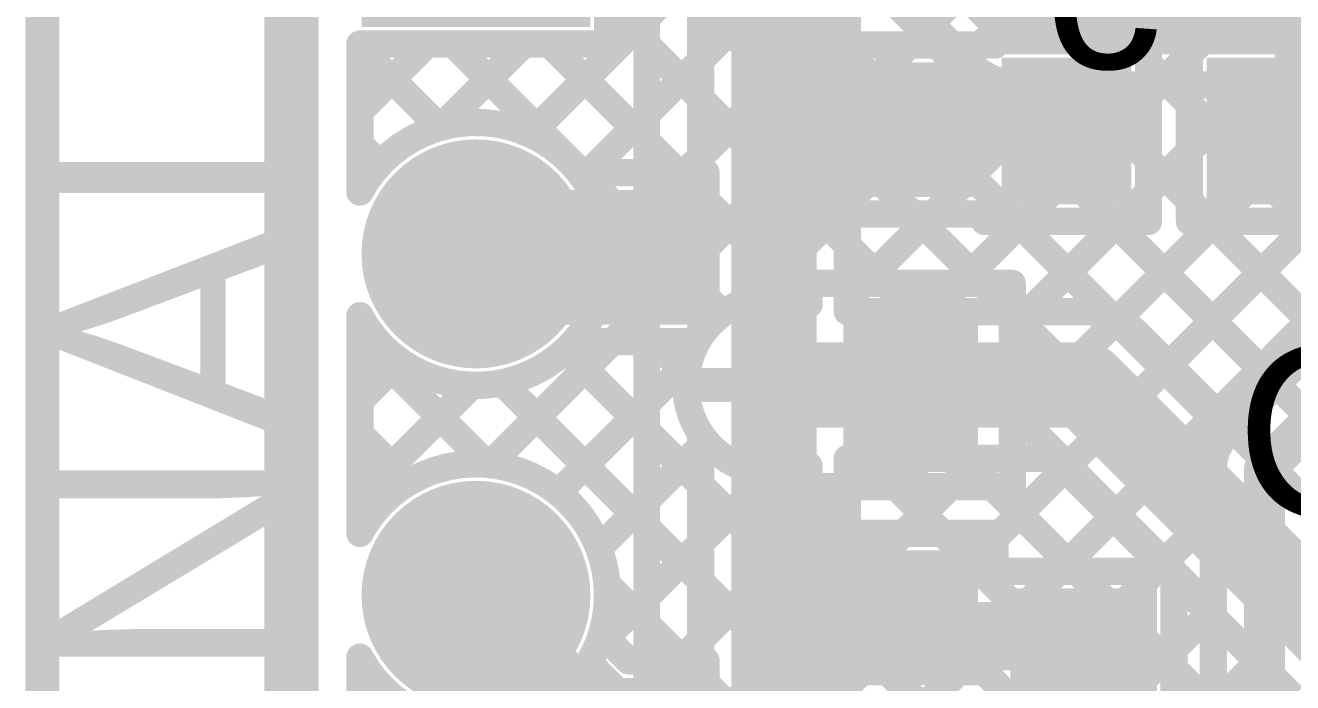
# Model space of a CAD drawing. Header units: millimetres. Extents: x -0.01 to 3.73, y -0.01 to 3.05.
# Drawn here: x -0.005 to 0.3662, y 2.3144 to 2.5069 of the extents above; entities that cross this region are included whole.
import ezdxf

# ---------------------------------------------------------------- set-up
doc = ezdxf.new("R2010")
doc.units = ezdxf.units.MM
doc.header["$MEASUREMENT"] = 0
for name, color, linetype in [('BottomLayer', 5, 'Continuous'), ('BottomPaste', 16, 'Continuous'), ('BottomSolder', 6, 'Continuous'), ('Mechanical2', 216, 'Continuous'), ('MultiLayer', 9, 'Continuous'), ('PadHoleLayer', 156, 'Continuous'), ('TopLayer', 1, 'Continuous'), ('TopOverlay', 2, 'Continuous'), ('TopPaste', 8, 'Continuous'), ('TopSolder', 216, 'Continuous'), ('ViaHoleLayer', 16, 'Continuous')]:
    doc.layers.add(name, color=color, linetype=linetype)
doc.styles.add('Arial', font='arial.ttf', dxfattribs={"height": 0.2})

# ---------------------------------------------------------------- blocks, each defined once
blk = doc.blocks.new('R__0603_B_67')
at = {"layer": 'BottomLayer'}
for points in [[(-0.045, -0.0175), (-0.045, 0.0175), (-0.015, 0.0175), (-0.015, -0.0175)], [(0.015, -0.0175), (0.015, 0.0175), (0.045, 0.0175), (0.045, -0.0175)]]:
    blk.add_hatch(color=5, dxfattribs=at).paths.add_polyline_path(points)
at = {"layer": 'BottomPaste'}
for points in [[(-0.045, -0.0175), (-0.045, 0.0175), (-0.015, 0.0175), (-0.015, -0.0175)], [(0.015, -0.0175), (0.015, 0.0175), (0.045, 0.0175), (0.045, -0.0175)]]:
    blk.add_hatch(color=16, dxfattribs=at).paths.add_polyline_path(points)
at = {"layer": 'BottomSolder'}
for points in [[(-0.049, -0.0215), (-0.049, 0.0215), (-0.011, 0.0215), (-0.011, -0.0215)], [(0.011, -0.0215), (0.011, 0.0215), (0.049, 0.0215), (0.049, -0.0215)]]:
    blk.add_hatch(color=6, dxfattribs=at).paths.add_polyline_path(points)
blk = doc.blocks.new('R__0603_B_68')
at = {"layer": 'BottomLayer'}
for points in [[(-0.045, -0.0175), (-0.045, 0.0175), (-0.015, 0.0175), (-0.015, -0.0175)], [(0.015, -0.0175), (0.015, 0.0175), (0.045, 0.0175), (0.045, -0.0175)]]:
    blk.add_hatch(color=5, dxfattribs=at).paths.add_polyline_path(points)
at = {"layer": 'BottomPaste'}
for points in [[(-0.045, -0.0175), (-0.045, 0.0175), (-0.015, 0.0175), (-0.015, -0.0175)], [(0.015, -0.0175), (0.015, 0.0175), (0.045, 0.0175), (0.045, -0.0175)]]:
    blk.add_hatch(color=16, dxfattribs=at).paths.add_polyline_path(points)
at = {"layer": 'BottomSolder'}
for points in [[(-0.049, -0.0215), (-0.049, 0.0215), (-0.011, 0.0215), (-0.011, -0.0215)], [(0.011, -0.0215), (0.011, 0.0215), (0.049, 0.0215), (0.049, -0.0215)]]:
    blk.add_hatch(color=6, dxfattribs=at).paths.add_polyline_path(points)
blk = doc.blocks.new('SOT23_3_B_111')
at = {"layer": 'BottomLayer'}
for points in [[(-0.02166, 0.02657), (-0.05316, 0.02657), (-0.05316, 0.05807), (-0.02166, 0.05807)], [(0.05314, 0.02657), (0.02165, 0.02657), (0.02165, 0.05807), (0.05314, 0.05807)], [(0.01574, -0.05807), (-0.01575, -0.05807), (-0.01575, -0.02657), (0.01574, -0.02657)]]:
    blk.add_hatch(color=5, dxfattribs=at).paths.add_polyline_path(points)
at = {"layer": 'BottomPaste'}
for points in [[(-0.02166, 0.02657), (-0.05316, 0.02657), (-0.05316, 0.05807), (-0.02166, 0.05807)], [(0.05314, 0.02657), (0.02165, 0.02657), (0.02165, 0.05807), (0.05314, 0.05807)], [(0.01574, -0.05807), (-0.01575, -0.05807), (-0.01575, -0.02657), (0.01574, -0.02657)]]:
    blk.add_hatch(color=16, dxfattribs=at).paths.add_polyline_path(points)
at = {"layer": 'BottomSolder'}
for points in [[(-0.01766, 0.02257), (-0.05716, 0.02257), (-0.05716, 0.06207), (-0.01766, 0.06207)], [(0.05714, 0.02257), (0.01765, 0.02257), (0.01765, 0.06207), (0.05714, 0.06207)], [(0.01974, -0.06207), (-0.01975, -0.06207), (-0.01975, -0.02257), (0.01974, -0.02257)]]:
    blk.add_hatch(color=6, dxfattribs=at).paths.add_polyline_path(points)
blk = doc.blocks.new('SOT23_3_B_112')
at = {"layer": 'BottomLayer'}
for points in [[(-0.02166, 0.02657), (-0.05316, 0.02657), (-0.05316, 0.05807), (-0.02166, 0.05807)], [(0.05314, 0.02657), (0.02165, 0.02657), (0.02165, 0.05807), (0.05314, 0.05807)], [(0.01574, -0.05807), (-0.01575, -0.05807), (-0.01575, -0.02657), (0.01574, -0.02657)]]:
    blk.add_hatch(color=5, dxfattribs=at).paths.add_polyline_path(points)
at = {"layer": 'BottomPaste'}
for points in [[(-0.02166, 0.02657), (-0.05316, 0.02657), (-0.05316, 0.05807), (-0.02166, 0.05807)], [(0.05314, 0.02657), (0.02165, 0.02657), (0.02165, 0.05807), (0.05314, 0.05807)], [(0.01574, -0.05807), (-0.01575, -0.05807), (-0.01575, -0.02657), (0.01574, -0.02657)]]:
    blk.add_hatch(color=16, dxfattribs=at).paths.add_polyline_path(points)
at = {"layer": 'BottomSolder'}
for points in [[(-0.01766, 0.02257), (-0.05716, 0.02257), (-0.05716, 0.06207), (-0.01766, 0.06207)], [(0.05714, 0.02257), (0.01765, 0.02257), (0.01765, 0.06207), (0.05714, 0.06207)], [(0.01974, -0.06207), (-0.01975, -0.06207), (-0.01975, -0.02257), (0.01974, -0.02257)]]:
    blk.add_hatch(color=6, dxfattribs=at).paths.add_polyline_path(points)
blk = doc.blocks.new('HDR1X6_120')
at = {"layer": 'BottomLayer'}
h = blk.add_hatch(color=5, dxfattribs=at)
edge = h.paths.add_edge_path()
edge.add_arc((0.1, 0), 0.02953, 0, 360)
h = blk.add_hatch(color=5, dxfattribs=at)
edge = h.paths.add_edge_path()
edge.add_arc((0.2, 0), 0.02953, 0, 360)
at = {"layer": 'BottomSolder'}
blk.add_hatch(color=6, dxfattribs=at).paths.add_polyline_path([(-0.03353, 0.03353), (0.03353, 0.03353), (0.03353, -0.03353), (-0.03353, -0.03353)])
h = blk.add_hatch(color=6, dxfattribs=at)
edge = h.paths.add_edge_path()
edge.add_arc((0.1, 0), 0.03353, 0, 360)
h = blk.add_hatch(color=6, dxfattribs=at)
edge = h.paths.add_edge_path()
edge.add_arc((0.2, 0), 0.03353, 0, 360)
at = {"layer": 'MultiLayer'}
h = blk.add_hatch(color=9, dxfattribs=at)
edge = h.paths.add_edge_path()
edge.add_arc((0.1, 0), 0.02953, 0, 360)
h = blk.add_hatch(color=9, dxfattribs=at)
edge = h.paths.add_edge_path()
edge.add_arc((0.2, 0), 0.02953, 0, 360)
at = {"layer": 'PadHoleLayer'}
h = blk.add_hatch(color=156, dxfattribs=at)
edge = h.paths.add_edge_path()
edge.add_arc((0.1, 0), 0.01772, 0, 360)
h = blk.add_hatch(color=156, dxfattribs=at)
edge = h.paths.add_edge_path()
edge.add_arc((0.2, 0), 0.01772, 0, 360)
at = {"layer": 'TopLayer'}
h = blk.add_hatch(color=1, dxfattribs=at)
edge = h.paths.add_edge_path()
edge.add_arc((0.1, 0), 0.02953, 0, 360)
h = blk.add_hatch(color=1, dxfattribs=at)
edge = h.paths.add_edge_path()
edge.add_arc((0.2, 0), 0.02953, 0, 360)
at = {"layer": 'TopSolder'}
blk.add_hatch(color=216, dxfattribs=at).paths.add_polyline_path([(-0.03353, 0.03353), (0.03353, 0.03353), (0.03353, -0.03353), (-0.03353, -0.03353)])
h = blk.add_hatch(color=216, dxfattribs=at)
edge = h.paths.add_edge_path()
edge.add_arc((0.1, 0), 0.03353, 0, 360)
h = blk.add_hatch(color=216, dxfattribs=at)
edge = h.paths.add_edge_path()
edge.add_arc((0.2, 0), 0.03353, 0, 360)
at = {"layer": 'TopOverlay', "const_width": 0.00787}
for points in [[(0.55, 0.05), (-0.05, 0.05)], [(0.55, -0.05), (-0.05, -0.05)]]:
    blk.add_lwpolyline(points, dxfattribs=at)
blk = doc.blocks.new('RVT1E100M0405__196')
at = {"layer": 'TopLayer'}
for points in [[(-0.12205, 0.0315), (-0.01969, 0.0315), (-0.01969, -0.0315), (-0.12205, -0.0315)], [(0.01969, 0.0315), (0.12205, 0.0315), (0.12205, -0.0315), (0.01969, -0.0315)]]:
    blk.add_hatch(color=1, dxfattribs=at).paths.add_polyline_path(points)
at = {"layer": 'TopPaste'}
for points in [[(-0.12205, 0.0315), (-0.01969, 0.0315), (-0.01969, -0.0315), (-0.12205, -0.0315)], [(0.01969, 0.0315), (0.12205, 0.0315), (0.12205, -0.0315), (0.01969, -0.0315)]]:
    blk.add_hatch(color=8, dxfattribs=at).paths.add_polyline_path(points)
at = {"layer": 'TopSolder'}
for points in [[(-0.12605, 0.0355), (-0.01569, 0.0355), (-0.01569, -0.0355), (-0.12605, -0.0355)], [(0.01569, 0.0355), (0.12605, 0.0355), (0.12605, -0.0355), (0.01569, -0.0355)]]:
    blk.add_hatch(color=216, dxfattribs=at).paths.add_polyline_path(points)
at = {"layer": 'TopOverlay', "const_width": 0.005}
for points in [[(-0.037, 0.087), (-0.08325, 0.04075)], [(0.085, 0.087), (-0.037, 0.087)], [(0.085, 0.087), (0.085, 0.039)], [(-0.108, 0.065), (-0.108, 0.037)], [(-0.094, 0.051), (-0.122, 0.051)], [(-0.08325, 0.04075), (-0.08325, 0.035)], [(-0.08325, -0.035), (-0.08325, -0.04075)], [(0.085, -0.039), (0.085, -0.087)], [(-0.037, -0.087), (-0.08325, -0.04075)], [(0.085, -0.087), (-0.037, -0.087)]]:
    blk.add_lwpolyline(points, dxfattribs=at)
at = {"layer": 'TopOverlay', "const_width": 0.0025}
for points in [[(-0.03825, 0.087, 1), (-0.03575, 0.087, 1)], [(-0.03825, 0.087, 1), (-0.03575, 0.087, 1)], [(0.08375, 0.087, 1), (0.08625, 0.087, 1)], [(0.08375, 0.087, 1), (0.08625, 0.087, 1)], [(-0.10925, 0.065, 1), (-0.10675, 0.065, 1)], [(-0.12325, 0.051, 1), (-0.12075, 0.051, 1)], [(-0.09525, 0.051, 1), (-0.09275, 0.051, 1)], [(-0.0845, 0.04075, 1), (-0.082, 0.04075, 1)], [(-0.0845, 0.04075, 1), (-0.082, 0.04075, 1)], [(0.08375, 0.039, 1), (0.08625, 0.039, 1)], [(-0.10925, 0.037, 1), (-0.10675, 0.037, 1)], [(-0.0845, 0.035, 1), (-0.082, 0.035, 1)], [(-0.0845, -0.035, 1), (-0.082, -0.035, 1)], [(0.08375, -0.039, 1), (0.08625, -0.039, 1)], [(-0.0845, -0.04075, 1), (-0.082, -0.04075, 1)], [(-0.0845, -0.04075, 1), (-0.082, -0.04075, 1)], [(-0.03825, -0.087, 1), (-0.03575, -0.087, 1)], [(-0.03825, -0.087, 1), (-0.03575, -0.087, 1)], [(0.08375, -0.087, 1), (0.08625, -0.087, 1)], [(0.08375, -0.087, 1), (0.08625, -0.087, 1)]]:
    blk.add_lwpolyline(points, format="xyb", close=True, dxfattribs=at)

msp = doc.modelspace()

# ---------------------------------------------------------------- hatches: boundary and pattern name
at = {"layer": 'BottomLayer'}
h = msp.add_hatch(color=5, dxfattribs=at)
edge = h.paths.add_edge_path()
edge.add_arc((0.2143, 2.4016), 0.01181, 0, 360)
at = {"layer": 'TopLayer'}
h = msp.add_hatch(color=1, dxfattribs=at)
edge = h.paths.add_edge_path()
edge.add_arc((0.2143, 2.4016), 0.01181, 0, 360)
at = {"layer": 'ViaHoleLayer'}
h = msp.add_hatch(color=16, dxfattribs=at)
edge = h.paths.add_edge_path()
edge.add_arc((0.2143, 2.4016), 0.00591, 0, 360)

# ---------------------------------------------------------------- linework, layer by layer
at = {"layer": 'BottomLayer'}
for points, const_width in [([(0.071, 2.224), (0.071, 2.743)], 0.012), ([(0.34004, 2.5025), (0.52567, 2.68813)], 0.008), ([(0.36832, 2.5025), (0.55395, 2.68813)], 0.008), ([(0.31176, 2.5025), (0.46448, 2.65522)], 0.008), ([(0.28283, 2.5935), (0.37383, 2.5025)], 0.008), ([(0.28347, 2.5025), (0.37447, 2.5935)], 0.008), ([(0.28407, 2.56397), (0.34554, 2.5025)], 0.008), ([(0.16553, 2.50147), (0.16553, 2.55166)], 0.008), ([(0.16553, 2.5411), (0.22957, 2.47705)], 0.008), ([(0.28407, 2.53569), (0.31726, 2.5025)], 0.008), ([(0.14292, 2.47508), (0.19514, 2.52731)], 0.008), ([(0.358, 2.377), (0.506, 2.525)], 0.012), ([(0.15987, 2.46375), (0.21492, 2.5188)], 0.008), ([(0.21605, 2.51885), (0.23375, 2.50116)], 0.008), ([(0.18816, 2.46375), (0.23926, 2.51486)], 0.008), ([(0.24833, 2.51486), (0.26204, 2.50116)], 0.008), ([(0.25384, 2.50116), (0.26754, 2.51486)], 0.008), ([(0.27662, 2.51486), (0.28898, 2.5025)], 0.008), ([(0.16553, 2.51281), (0.24699, 2.43135)], 0.008), ([(0.276, 2.5025), (0.324, 2.5025)], 0.008), ([(0.324, 2.4495), (0.324, 2.5025)], 0.008), ([(0.336, 2.5025), (0.384, 2.5025)], 0.008), ([(0.336, 2.49846), (0.34004, 2.5025)], 0.008), ([(0.336, 2.4495), (0.336, 2.5025)], 0.008), ([(0.093, 2.50147), (0.16553, 2.50147)], 0.008), ([(0.093, 2.48173), (0.11274, 2.50147)], 0.008), ([(0.093, 2.45812), (0.093, 2.50147)], 0.008), ([(0.093, 2.50049), (0.11644, 2.47705)], 0.008), ([(0.11667, 2.47712), (0.14102, 2.50147)], 0.008), ([(0.1203, 2.50147), (0.15802, 2.46375)], 0.008), ([(0.14858, 2.50147), (0.1863, 2.46375)], 0.008), ([(0.22957, 2.50116), (0.276, 2.50116)], 0.008), ([(0.22957, 2.45166), (0.22957, 2.50116)], 0.008), ([(0.276, 2.50116), (0.27907, 2.50116)], 0.008), ([(0.324, 2.48646), (0.336, 2.49846)], 0.008), ([(0.324, 2.49576), (0.336, 2.48376)], 0.008), ([(0.25432, 2.47641), (0.25453, 2.4762)], 0.02), ([(0.25453, 2.4762), (0.2998, 2.4762)], 0.02), ([(0.2998, 2.4762), (0.3, 2.476)], 0.02), ([(0.19443, 2.44174), (0.22957, 2.47689)], 0.008), ([(0.36, 2.476), (0.426, 2.476)], 0.012), ([(0.093, 2.4722), (0.09887, 2.46633)], 0.008), ([(0.324, 2.45818), (0.336, 2.47018)], 0.008), ([(0.324, 2.46748), (0.336, 2.45548)], 0.008), ([(0.15733, 2.46375), (0.19443, 2.46375)], 0.008), ([(0.19443, 2.41807), (0.19443, 2.46375)], 0.008), ([(0.29768, 2.347), (0.41168, 2.461)], 0.008), ([(0.3474, 2.38761), (0.42079, 2.461)], 0.008), ([(0.19443, 2.45563), (0.22457, 2.42548)], 0.008), ([(0.20747, 2.4265), (0.23263, 2.45166)], 0.008), ([(0.22957, 2.45166), (0.276, 2.45166)], 0.008), ([(0.24061, 2.43135), (0.26092, 2.45166)], 0.008), ([(0.25496, 2.45166), (0.27527, 2.43135)], 0.008), ([(0.276, 2.45166), (0.27907, 2.45166)], 0.008), ([(0.26889, 2.43135), (0.28704, 2.4495)], 0.008), ([(0.276, 2.4495), (0.324, 2.4495)], 0.008), ([(0.27907, 2.35668), (0.37189, 2.4495)], 0.008), ([(0.28407, 2.41825), (0.31532, 2.4495)], 0.008), ([(0.28407, 2.38996), (0.34361, 2.4495)], 0.008), ([(0.28541, 2.4495), (0.34735, 2.38756)], 0.008), ([(0.31369, 2.4495), (0.36149, 2.4017)], 0.008), ([(0.336, 2.4495), (0.384, 2.4495)], 0.008), ([(0.34198, 2.4495), (0.37563, 2.41584)], 0.008), ([(0.127, 2.44), (0.1275, 2.4395)], 0.02), ([(0.1275, 2.4395), (0.16918, 2.4395)], 0.02), ([(0.16918, 2.4395), (0.16968, 2.43901)], 0.02), ([(0.22457, 2.43135), (0.28407, 2.43135)], 0.008), ([(0.22457, 2.42528), (0.22457, 2.43135)], 0.008), ([(0.28407, 2.37186), (0.28407, 2.43135)], 0.008), ([(0.25432, 2.4016), (0.25432, 2.42735)], 0.01), ([(0.19443, 2.42734), (0.19922, 2.42255)], 0.008), ([(0.2143, 2.4016), (0.2143, 2.42342)], 0.01), ([(0.093, 2.35812), (0.093, 2.42188)], 0.008), ([(0.28407, 2.42255), (0.343, 2.36362)], 0.008), ([(0.093, 2.41563), (0.13024, 2.37839)], 0.008), ([(0.13101, 2.37832), (0.16695, 2.41426)], 0.008), ([(0.15567, 2.41426), (0.1918, 2.41426)], 0.008), ([(0.17923, 2.41426), (0.18869, 2.4048)], 0.008), ([(0.15333, 2.41187), (0.22957, 2.33563)], 0.008), ([(0.2143, 2.4016), (0.25432, 2.4016)], 0.025), ([(0.093, 2.39688), (0.1047, 2.40858)], 0.008), ([(0.15106, 2.37009), (0.18941, 2.40844)], 0.008), ([(0.13467, 2.40224), (0.24856, 2.28835)], 0.008), ([(0.19249, 2.4016), (0.2143, 2.4016)], 0.01), ([(0.2143, 2.37979), (0.2143, 2.4016)], 0.01), ([(0.25432, 2.4016), (0.28007, 2.4016)], 0.01), ([(0.25432, 2.37586), (0.25432, 2.4016)], 0.01), ([(0.093, 2.3686), (0.12589, 2.40149)], 0.008), ([(0.28407, 2.39427), (0.33134, 2.347)], 0.008), ([(0.093, 2.38735), (0.10726, 2.37309)], 0.008), ([(0.16299, 2.35374), (0.19441, 2.38515)], 0.008), ([(0.16505, 2.32751), (0.21335, 2.37581)], 0.008), ([(0.21749, 2.37599), (0.23533, 2.35816)], 0.008), ([(0.22457, 2.37186), (0.22457, 2.37793)], 0.008), ([(0.343, 2.28821), (0.343, 2.377)], 0.008), ([(0.358, 2.282), (0.358, 2.377)], 0.012), ([(0.18658, 2.32075), (0.23768, 2.37186)], 0.008), ([(0.22457, 2.37186), (0.28407, 2.37186)], 0.008), ([(0.24991, 2.37186), (0.26361, 2.35816)], 0.008), ([(0.25227, 2.35816), (0.26597, 2.37186)], 0.008), ([(0.2782, 2.37186), (0.30305, 2.347)], 0.008), ([(0.32596, 2.347), (0.343, 2.36404)], 0.008), ([(0.22957, 2.35816), (0.27907, 2.35816)], 0.008), ([(0.22957, 2.30866), (0.22957, 2.35816)], 0.008), ([(0.27907, 2.347), (0.27907, 2.35816)], 0.008), ([(0.127, 2.33868), (0.127, 2.34)], 0.02), ([(0.27907, 2.347), (0.3, 2.347)], 0.008), ([(0.27907, 2.347), (0.3, 2.347)], 0.008), ([(0.3, 2.347), (0.3315, 2.347)], 0.008), ([(0.3315, 2.299), (0.3315, 2.347)], 0.008), ([(0.3315, 2.34684), (0.343, 2.33534)], 0.008), ([(0.127, 2.33868), (0.16968, 2.29601)], 0.02), ([(0.16539, 2.34324), (0.18788, 2.32075)], 0.008), ([(0.25432, 2.33341), (0.25973, 2.328)], 0.02), ([(0.19443, 2.30032), (0.22957, 2.33547)], 0.008), ([(0.3315, 2.32425), (0.343, 2.33575)], 0.008), ([(0.25973, 2.328), (0.3, 2.328)], 0.02), ([(0.3, 2.328), (0.305, 2.323)], 0.02), ([(0.16384, 2.32872), (0.1718, 2.32075)], 0.008), ([(0.093, 2.25812), (0.093, 2.32188)], 0.008), ([(0.1718, 2.32075), (0.19443, 2.32075)], 0.008), ([(0.19443, 2.27507), (0.19443, 2.32075)], 0.008), ([(0.3315, 2.31855), (0.343, 2.30705)], 0.008), ([(0.093, 2.31203), (0.09691, 2.31594)], 0.008), ([(0.19443, 2.31421), (0.22457, 2.28406)], 0.008)]:
    msp.add_lwpolyline(points, dxfattribs=dict(at, const_width=const_width))
for points, const_width in [([(0.274, 2.5025, 1), (0.278, 2.5025, 1)], 0.004), ([(0.28147, 2.5025, 1), (0.28547, 2.5025, 1)], 0.004), ([(0.28698, 2.5025, 1), (0.29098, 2.5025, 1)], 0.004), ([(0.30976, 2.5025, 1), (0.31376, 2.5025, 1)], 0.004), ([(0.31526, 2.5025, 1), (0.31926, 2.5025, 1)], 0.004), ([(0.322, 2.5025, 1), (0.326, 2.5025, 1)], 0.004), ([(0.322, 2.5025, 1), (0.326, 2.5025, 1)], 0.004), ([(0.334, 2.5025, 1), (0.338, 2.5025, 1)], 0.004), ([(0.334, 2.5025, 1), (0.338, 2.5025, 1)], 0.004), ([(0.33804, 2.5025, 1), (0.34204, 2.5025, 1)], 0.004), ([(0.33804, 2.5025, 1), (0.34204, 2.5025, 1)], 0.004), ([(0.34354, 2.5025, 1), (0.34754, 2.5025, 1)], 0.004), ([(0.36632, 2.5025, 1), (0.37032, 2.5025, 1)], 0.004), ([(0.091, 2.50147, 1), (0.095, 2.50147, 1)], 0.004), ([(0.091, 2.50147, 1), (0.095, 2.50147, 1)], 0.004), ([(0.091, 2.50049, 1), (0.095, 2.50049, 1)], 0.004), ([(0.11074, 2.50147, 1), (0.11474, 2.50147, 1)], 0.004), ([(0.1183, 2.50147, 1), (0.1223, 2.50147, 1)], 0.004), ([(0.13902, 2.50147, 1), (0.14302, 2.50147, 1)], 0.004), ([(0.14658, 2.50147, 1), (0.15058, 2.50147, 1)], 0.004), ([(0.16353, 2.50147, 1), (0.16753, 2.50147, 1)], 0.004), ([(0.16353, 2.50147, 1), (0.16753, 2.50147, 1)], 0.004), ([(0.22757, 2.50116, 1), (0.23157, 2.50116, 1)], 0.004), ([(0.22757, 2.50116, 1), (0.23157, 2.50116, 1)], 0.004), ([(0.23175, 2.50116, 1), (0.23575, 2.50116, 1)], 0.004), ([(0.25184, 2.50116, 1), (0.25584, 2.50116, 1)], 0.004), ([(0.26004, 2.50116, 1), (0.26404, 2.50116, 1)], 0.004), ([(0.274, 2.50116, 1), (0.278, 2.50116, 1)], 0.004), ([(0.274, 2.50116, 1), (0.278, 2.50116, 1)], 0.004), ([(0.27707, 2.50116, 1), (0.28107, 2.50116, 1)], 0.004), ([(0.334, 2.49846, 1), (0.338, 2.49846, 1)], 0.004), ([(0.334, 2.49846, 1), (0.338, 2.49846, 1)], 0.004), ([(0.322, 2.49576, 1), (0.326, 2.49576, 1)], 0.004), ([(0.322, 2.48646, 1), (0.326, 2.48646, 1)], 0.004), ([(0.334, 2.48376, 1), (0.338, 2.48376, 1)], 0.004), ([(0.091, 2.48173, 1), (0.095, 2.48173, 1)], 0.004), ([(0.24932, 2.47641, 1), (0.25932, 2.47641, 1)], 0.01), ([(0.24953, 2.4762, 1), (0.25953, 2.4762, 1)], 0.01), ([(0.24953, 2.4762, 1), (0.25953, 2.4762, 1)], 0.01), ([(0.2948, 2.4762, 1), (0.3048, 2.4762, 1)], 0.01), ([(0.2948, 2.4762, 1), (0.3048, 2.4762, 1)], 0.01), ([(0.295, 2.476, 1), (0.305, 2.476, 1)], 0.01), ([(0.11444, 2.47705, 1), (0.11844, 2.47705, 1)], 0.004), ([(0.11467, 2.47712, 1), (0.11867, 2.47712, 1)], 0.004), ([(0.22757, 2.47705, 1), (0.23157, 2.47705, 1)], 0.004), ([(0.22757, 2.47689, 1), (0.23157, 2.47689, 1)], 0.004), ([(0.357, 2.476, 1), (0.363, 2.476, 1)], 0.006), ([(0.091, 2.4722, 1), (0.095, 2.4722, 1)], 0.004), ([(0.14092, 2.47508, 1), (0.14492, 2.47508, 1)], 0.004), ([(0.334, 2.47018, 1), (0.338, 2.47018, 1)], 0.004), ([(0.09687, 2.46633, 1), (0.10087, 2.46633, 1)], 0.004), ([(0.322, 2.46748, 1), (0.326, 2.46748, 1)], 0.004), ([(0.15533, 2.46375, 1), (0.15933, 2.46375, 1)], 0.004), ([(0.15533, 2.46375, 1), (0.15933, 2.46375, 1)], 0.004), ([(0.15602, 2.46375, 1), (0.16002, 2.46375, 1)], 0.004), ([(0.15787, 2.46375, 1), (0.16187, 2.46375, 1)], 0.004), ([(0.1843, 2.46375, 1), (0.1883, 2.46375, 1)], 0.004), ([(0.18616, 2.46375, 1), (0.19016, 2.46375, 1)], 0.004), ([(0.19243, 2.46375, 1), (0.19643, 2.46375, 1)], 0.004), ([(0.19243, 2.46375, 1), (0.19643, 2.46375, 1)], 0.004), ([(0.091, 2.45812, 1), (0.095, 2.45812, 1)], 0.004), ([(0.091, 2.45812, 1), (0.095, 2.45812, 1)], 0.004), ([(0.322, 2.45818, 1), (0.326, 2.45818, 1)], 0.004), ([(0.19243, 2.45563, 1), (0.19643, 2.45563, 1)], 0.004), ([(0.334, 2.45548, 1), (0.338, 2.45548, 1)], 0.004), ([(0.22757, 2.45166, 1), (0.23157, 2.45166, 1)], 0.004), ([(0.22757, 2.45166, 1), (0.23157, 2.45166, 1)], 0.004), ([(0.23063, 2.45166, 1), (0.23463, 2.45166, 1)], 0.004), ([(0.25296, 2.45166, 1), (0.25696, 2.45166, 1)], 0.004), ([(0.25892, 2.45166, 1), (0.26292, 2.45166, 1)], 0.004), ([(0.274, 2.45166, 1), (0.278, 2.45166, 1)], 0.004), ([(0.274, 2.45166, 1), (0.278, 2.45166, 1)], 0.004), ([(0.27707, 2.45166, 1), (0.28107, 2.45166, 1)], 0.004), ([(0.274, 2.4495, 1), (0.278, 2.4495, 1)], 0.004), ([(0.28341, 2.4495, 1), (0.28741, 2.4495, 1)], 0.004), ([(0.28504, 2.4495, 1), (0.28904, 2.4495, 1)], 0.004), ([(0.31169, 2.4495, 1), (0.31569, 2.4495, 1)], 0.004), ([(0.31332, 2.4495, 1), (0.31732, 2.4495, 1)], 0.004), ([(0.322, 2.4495, 1), (0.326, 2.4495, 1)], 0.004), ([(0.322, 2.4495, 1), (0.326, 2.4495, 1)], 0.004), ([(0.334, 2.4495, 1), (0.338, 2.4495, 1)], 0.004), ([(0.334, 2.4495, 1), (0.338, 2.4495, 1)], 0.004), ([(0.33998, 2.4495, 1), (0.34398, 2.4495, 1)], 0.004), ([(0.34161, 2.4495, 1), (0.34561, 2.4495, 1)], 0.004), ([(0.122, 2.44, 1), (0.132, 2.44, 1)], 0.01), ([(0.1225, 2.4395, 1), (0.1325, 2.4395, 1)], 0.01), ([(0.1225, 2.4395, 1), (0.1325, 2.4395, 1)], 0.01), ([(0.16418, 2.4395, 1), (0.17418, 2.4395, 1)], 0.01), ([(0.16418, 2.4395, 1), (0.17418, 2.4395, 1)], 0.01), ([(0.16468, 2.43901, 1), (0.17468, 2.43901, 1)], 0.01), ([(0.19243, 2.44174, 1), (0.19643, 2.44174, 1)], 0.004), ([(0.22257, 2.43135, 1), (0.22657, 2.43135, 1)], 0.004), ([(0.22257, 2.43135, 1), (0.22657, 2.43135, 1)], 0.004), ([(0.23861, 2.43135, 1), (0.24261, 2.43135, 1)], 0.004), ([(0.24499, 2.43135, 1), (0.24899, 2.43135, 1)], 0.004), ([(0.26689, 2.43135, 1), (0.27089, 2.43135, 1)], 0.004), ([(0.27327, 2.43135, 1), (0.27727, 2.43135, 1)], 0.004), ([(0.28207, 2.43135, 1), (0.28607, 2.43135, 1)], 0.004), ([(0.28207, 2.43135, 1), (0.28607, 2.43135, 1)], 0.004), ([(0.25182, 2.42735, 1), (0.25682, 2.42735, 1)], 0.005), ([(0.19243, 2.42734, 1), (0.19643, 2.42734, 1)], 0.004), ([(0.20547, 2.4265, 1), (0.20947, 2.4265, 1)], 0.004), ([(0.2118, 2.42342, 1), (0.2168, 2.42342, 1)], 0.005), ([(0.22257, 2.42548, 1), (0.22657, 2.42548, 1)], 0.004), ([(0.22257, 2.42528, 1), (0.22657, 2.42528, 1)], 0.004), ([(0.22257, 2.42528, 1), (0.22657, 2.42528, 1)], 0.004), ([(0.091, 2.42188, 1), (0.095, 2.42188, 1)], 0.004), ([(0.091, 2.42188, 1), (0.095, 2.42188, 1)], 0.004), ([(0.19722, 2.42255, 1), (0.20122, 2.42255, 1)], 0.004), ([(0.28207, 2.42255, 1), (0.28607, 2.42255, 1)], 0.004), ([(0.19243, 2.41807, 1), (0.19643, 2.41807, 1)], 0.004), ([(0.19243, 2.41807, 1), (0.19643, 2.41807, 1)], 0.004), ([(0.19243, 2.41807, 1), (0.19643, 2.41807, 1)], 0.004), ([(0.28207, 2.41825, 1), (0.28607, 2.41825, 1)], 0.004), ([(0.091, 2.41563, 1), (0.095, 2.41563, 1)], 0.004), ([(0.15367, 2.41426, 1), (0.15767, 2.41426, 1)], 0.004), ([(0.15367, 2.41426, 1), (0.15767, 2.41426, 1)], 0.004), ([(0.16495, 2.41426, 1), (0.16895, 2.41426, 1)], 0.004), ([(0.17723, 2.41426, 1), (0.18123, 2.41426, 1)], 0.004), ([(0.1898, 2.41426, 1), (0.1938, 2.41426, 1)], 0.004), ([(0.1898, 2.41426, 1), (0.1938, 2.41426, 1)], 0.004), ([(0.1898, 2.41426, 1), (0.1938, 2.41426, 1)], 0.004), ([(0.15133, 2.41187, 1), (0.15533, 2.41187, 1)], 0.004), ([(0.20805, 2.4016, 1), (0.22055, 2.4016, 1)], 0.0125), ([(0.24807, 2.4016, 1), (0.26057, 2.4016, 1)], 0.0125), ([(0.1027, 2.40858, 1), (0.1067, 2.40858, 1)], 0.004), ([(0.18741, 2.40844, 1), (0.19141, 2.40844, 1)], 0.004), ([(0.13267, 2.40224, 1), (0.13667, 2.40224, 1)], 0.004), ([(0.18669, 2.4048, 1), (0.19069, 2.4048, 1)], 0.004), ([(0.18999, 2.4016, 1), (0.19499, 2.4016, 1)], 0.005), ([(0.2118, 2.4016, 1), (0.2168, 2.4016, 1)], 0.005), ([(0.2118, 2.4016, 1), (0.2168, 2.4016, 1)], 0.005), ([(0.2118, 2.4016, 1), (0.2168, 2.4016, 1)], 0.005), ([(0.25182, 2.4016, 1), (0.25682, 2.4016, 1)], 0.005), ([(0.25182, 2.4016, 1), (0.25682, 2.4016, 1)], 0.005), ([(0.25182, 2.4016, 1), (0.25682, 2.4016, 1)], 0.005), ([(0.27757, 2.4016, 1), (0.28257, 2.4016, 1)], 0.005), ([(0.35949, 2.4017, 1), (0.36349, 2.4017, 1)], 0.004), ([(0.12389, 2.40149, 1), (0.12789, 2.40149, 1)], 0.004), ([(0.091, 2.39688, 1), (0.095, 2.39688, 1)], 0.004), ([(0.28207, 2.39427, 1), (0.28607, 2.39427, 1)], 0.004), ([(0.091, 2.38735, 1), (0.095, 2.38735, 1)], 0.004), ([(0.28207, 2.38996, 1), (0.28607, 2.38996, 1)], 0.004), ([(0.34535, 2.38756, 1), (0.34935, 2.38756, 1)], 0.004), ([(0.34539, 2.38761, 1), (0.34939, 2.38761, 1)], 0.004), ([(0.34539, 2.3876, 1), (0.34939, 2.3876, 1)], 0.004), ([(0.3454, 2.38761, 1), (0.3494, 2.38761, 1)], 0.004), ([(0.19241, 2.38515, 1), (0.19641, 2.38515, 1)], 0.004), ([(0.2118, 2.37979, 1), (0.2168, 2.37979, 1)], 0.005), ([(0.12824, 2.37839, 1), (0.13224, 2.37839, 1)], 0.004), ([(0.12901, 2.37832, 1), (0.13301, 2.37832, 1)], 0.004), ([(0.21135, 2.37581, 1), (0.21535, 2.37581, 1)], 0.004), ([(0.21549, 2.37599, 1), (0.21949, 2.37599, 1)], 0.004), ([(0.22257, 2.37793, 1), (0.22657, 2.37793, 1)], 0.004), ([(0.22257, 2.37793, 1), (0.22657, 2.37793, 1)], 0.004), ([(0.25182, 2.37586, 1), (0.25682, 2.37586, 1)], 0.005), ([(0.341, 2.377, 1), (0.345, 2.377, 1)], 0.004), ([(0.341, 2.377, 1), (0.345, 2.377, 1)], 0.004), ([(0.341, 2.377, 1), (0.345, 2.377, 1)], 0.004), ([(0.355, 2.377, 1), (0.361, 2.377, 1)], 0.006), ([(0.355, 2.377, 1), (0.361, 2.377, 1)], 0.006), ([(0.10526, 2.37309, 1), (0.10926, 2.37309, 1)], 0.004), ([(0.22257, 2.37186, 1), (0.22657, 2.37186, 1)], 0.004), ([(0.22257, 2.37186, 1), (0.22657, 2.37186, 1)], 0.004), ([(0.23568, 2.37186, 1), (0.23968, 2.37186, 1)], 0.004), ([(0.24791, 2.37186, 1), (0.25191, 2.37186, 1)], 0.004), ([(0.26397, 2.37186, 1), (0.26797, 2.37186, 1)], 0.004), ([(0.2762, 2.37186, 1), (0.2802, 2.37186, 1)], 0.004), ([(0.28207, 2.37186, 1), (0.28607, 2.37186, 1)], 0.004), ([(0.28207, 2.37186, 1), (0.28607, 2.37186, 1)], 0.004), ([(0.091, 2.3686, 1), (0.095, 2.3686, 1)], 0.004), ([(0.14906, 2.37009, 1), (0.15306, 2.37009, 1)], 0.004), ([(0.341, 2.36404, 1), (0.345, 2.36404, 1)], 0.004), ([(0.341, 2.36362, 1), (0.345, 2.36362, 1)], 0.004), ([(0.091, 2.35812, 1), (0.095, 2.35812, 1)], 0.004), ([(0.091, 2.35812, 1), (0.095, 2.35812, 1)], 0.004), ([(0.22757, 2.35816, 1), (0.23157, 2.35816, 1)], 0.004), ([(0.22757, 2.35816, 1), (0.23157, 2.35816, 1)], 0.004), ([(0.23333, 2.35816, 1), (0.23733, 2.35816, 1)], 0.004), ([(0.25027, 2.35816, 1), (0.25427, 2.35816, 1)], 0.004), ([(0.26161, 2.35816, 1), (0.26561, 2.35816, 1)], 0.004), ([(0.27707, 2.35816, 1), (0.28107, 2.35816, 1)], 0.004), ([(0.27707, 2.35816, 1), (0.28107, 2.35816, 1)], 0.004), ([(0.16099, 2.35374, 1), (0.16499, 2.35374, 1)], 0.004), ([(0.27707, 2.35668, 1), (0.28107, 2.35668, 1)], 0.004), ([(0.122, 2.34, 1), (0.132, 2.34, 1)], 0.01), ([(0.27707, 2.347, 1), (0.28107, 2.347, 1)], 0.004), ([(0.27707, 2.347, 1), (0.28107, 2.347, 1)], 0.004), ([(0.27707, 2.347, 1), (0.28107, 2.347, 1)], 0.004), ([(0.29568, 2.347, 1), (0.29968, 2.347, 1)], 0.004), ([(0.298, 2.347, 1), (0.302, 2.347, 1)], 0.004), ([(0.298, 2.347, 1), (0.302, 2.347, 1)], 0.004), ([(0.298, 2.347, 1), (0.302, 2.347, 1)], 0.004), ([(0.30105, 2.347, 1), (0.30505, 2.347, 1)], 0.004), ([(0.32396, 2.347, 1), (0.32796, 2.347, 1)], 0.004), ([(0.32934, 2.347, 1), (0.33334, 2.347, 1)], 0.004), ([(0.3295, 2.347, 1), (0.3335, 2.347, 1)], 0.004), ([(0.3295, 2.347, 1), (0.3335, 2.347, 1)], 0.004), ([(0.3295, 2.34684, 1), (0.3335, 2.34684, 1)], 0.004), ([(0.122, 2.33868, 1), (0.132, 2.33868, 1)], 0.01), ([(0.122, 2.33868, 1), (0.132, 2.33868, 1)], 0.01), ([(0.16339, 2.34324, 1), (0.16739, 2.34324, 1)], 0.004), ([(0.16353, 2.34, 1), (0.16753, 2.34, 1)], 0.004), ([(0.16353, 2.34, 1), (0.16753, 2.34, 1)], 0.004), ([(0.24932, 2.33341, 1), (0.25932, 2.33341, 1)], 0.01), ([(0.22757, 2.33563, 1), (0.23157, 2.33563, 1)], 0.004), ([(0.22757, 2.33547, 1), (0.23157, 2.33547, 1)], 0.004), ([(0.341, 2.33575, 1), (0.345, 2.33575, 1)], 0.004), ([(0.341, 2.33534, 1), (0.345, 2.33534, 1)], 0.004), ([(0.25473, 2.328, 1), (0.26473, 2.328, 1)], 0.01), ([(0.25473, 2.328, 1), (0.26473, 2.328, 1)], 0.01), ([(0.295, 2.328, 1), (0.305, 2.328, 1)], 0.01), ([(0.295, 2.328, 1), (0.305, 2.328, 1)], 0.01), ([(0.16184, 2.32872, 1), (0.16584, 2.32872, 1)], 0.004), ([(0.16184, 2.32872, 1), (0.16584, 2.32872, 1)], 0.004), ([(0.16305, 2.32751, 1), (0.16705, 2.32751, 1)], 0.004), ([(0.3, 2.323, 1), (0.31, 2.323, 1)], 0.01), ([(0.3295, 2.32425, 1), (0.3335, 2.32425, 1)], 0.004), ([(0.091, 2.32188, 1), (0.095, 2.32188, 1)], 0.004), ([(0.091, 2.32188, 1), (0.095, 2.32188, 1)], 0.004), ([(0.1698, 2.32075, 1), (0.1738, 2.32075, 1)], 0.004), ([(0.1698, 2.32075, 1), (0.1738, 2.32075, 1)], 0.004), ([(0.18458, 2.32075, 1), (0.18858, 2.32075, 1)], 0.004), ([(0.18588, 2.32075, 1), (0.18988, 2.32075, 1)], 0.004), ([(0.19243, 2.32075, 1), (0.19643, 2.32075, 1)], 0.004), ([(0.19243, 2.32075, 1), (0.19643, 2.32075, 1)], 0.004), ([(0.3295, 2.31855, 1), (0.3335, 2.31855, 1)], 0.004), ([(0.09491, 2.31594, 1), (0.09891, 2.31594, 1)], 0.004), ([(0.19243, 2.31421, 1), (0.19643, 2.31421, 1)], 0.004), ([(0.091, 2.31203, 1), (0.095, 2.31203, 1)], 0.004)]:
    msp.add_lwpolyline(points, format="xyb", close=True, dxfattribs=dict(at, const_width=const_width))
at = {"layer": 'BottomLayer', "const_width": 0.008}
for points in [[(0.093, 2.45812, -0.542268), (0.15733, 2.46375)], [(0.19443, 2.41807, -0.333684), (0.22457, 2.42528)], [(0.15567, 2.41426, -0.520678), (0.093, 2.42188)], [(0.1918, 2.41426, -0.044937), (0.19443, 2.41807)], [(0.22457, 2.37793, -0.718677), (0.1918, 2.41426)], [(0.343, 2.377, -0.198912), (0.34739, 2.38761)], [(0.343, 2.377, -0.198764), (0.34739, 2.3876)], [(0.093, 2.35812, -0.780889), (0.16553, 2.34)], [(0.16553, 2.34, -0.07445), (0.16384, 2.32872)], [(0.13622, 2.30259, -0.343309), (0.093, 2.32188)]]:
    msp.add_lwpolyline(points, format="xyb", dxfattribs=at)
at = {"layer": 'Mechanical2', "const_width": 0.01}
msp.add_lwpolyline([(0, 2.945), (0, 0)], dxfattribs=at)
at = {"layer": 'TopLayer'}
for points, const_width in [([(0.16553, 2.50147), (0.16553, 2.57853)], 0.008), ([(0.2143, 2.4016), (0.2143, 2.5446)], 0.025), ([(0.2534, 2.5446), (0.287, 2.511)], 0.025), ([(0.1928, 2.41589), (0.1928, 2.53032)], 0.008), ([(0.14292, 2.47508), (0.1928, 2.52496)], 0.008), ([(0.2358, 2.4231), (0.2358, 2.5231)], 0.008), ([(0.24009, 2.5231), (0.41623, 2.34696)], 0.008), ([(0.24449, 2.5231), (0.2718, 2.4958)], 0.008), ([(0.287, 2.511), (0.41613, 2.511)], 0.025), ([(0.16553, 2.51281), (0.1928, 2.48554)], 0.008), ([(0.2358, 2.48311), (0.26014, 2.50745)], 0.008), ([(0.093, 2.50147), (0.16553, 2.50147)], 0.008), ([(0.093, 2.48173), (0.11274, 2.50147)], 0.008), ([(0.093, 2.45812), (0.093, 2.50147)], 0.008), ([(0.093, 2.50049), (0.11644, 2.47705)], 0.008), ([(0.11667, 2.47712), (0.14102, 2.50147)], 0.008), ([(0.1203, 2.50147), (0.1928, 2.42897)], 0.008), ([(0.14858, 2.50147), (0.1928, 2.45726)], 0.008), ([(0.2358, 2.49911), (0.31331, 2.42159)], 0.008), ([(0.15842, 2.4623), (0.1928, 2.49668)], 0.008), ([(0.2358, 2.45483), (0.27449, 2.49352)], 0.008), ([(0.2358, 2.42654), (0.29876, 2.4895)], 0.008), ([(0.26065, 2.4231), (0.32704, 2.4895)], 0.008), ([(0.287, 2.4895), (0.35095, 2.4895)], 0.008), ([(0.30198, 2.4895), (0.41842, 2.37305)], 0.008), ([(0.33026, 2.4895), (0.35095, 2.46881)], 0.008), ([(0.35095, 2.4655), (0.35095, 2.4895)], 0.008), ([(0.28893, 2.4231), (0.35095, 2.48513)], 0.008), ([(0.093, 2.4722), (0.09887, 2.46633)], 0.008), ([(0.16551, 2.44111), (0.1928, 2.4684)], 0.008), ([(0.2358, 2.47082), (0.28352, 2.4231)], 0.008), ([(0.35095, 2.46881), (0.35426, 2.4655)], 0.008), ([(0.31497, 2.42086), (0.35961, 2.4655)], 0.008), ([(0.3299, 2.40751), (0.3879, 2.4655)], 0.008), ([(0.34404, 2.39336), (0.41618, 2.4655)], 0.008), ([(0.35095, 2.4655), (0.44624, 2.4655)], 0.008), ([(0.35426, 2.4655), (0.423, 2.39676)], 0.008), ([(0.35818, 2.37922), (0.44447, 2.4655)], 0.008), ([(0.2358, 2.44254), (0.25523, 2.4231)], 0.008), ([(0.13101, 2.37832), (0.1928, 2.44011)], 0.008), ([(0.16405, 2.42944), (0.18869, 2.4048)], 0.008), ([(0.093, 2.35812), (0.093, 2.42188)], 0.008), ([(0.2358, 2.4231), (0.3054, 2.4231)], 0.008), ([(0.3206, 2.41681), (0.39044, 2.34696)], 0.008), ([(0.093, 2.41563), (0.13024, 2.37839)], 0.008), ([(0.15333, 2.41187), (0.1928, 2.3724)], 0.008), ([(0.2143, 2.4016), (0.3054, 2.4016)], 0.025), ([(0.2143, 2.2586), (0.2143, 2.4016)], 0.025), ([(0.3054, 2.4016), (0.38154, 2.32546)], 0.025), ([(0.093, 2.39688), (0.1047, 2.40858)], 0.008), ([(0.15106, 2.37009), (0.18941, 2.40844)], 0.008), ([(0.13467, 2.40224), (0.1928, 2.34412)], 0.008), ([(0.19249, 2.4016), (0.2143, 2.4016)], 0.01), ([(0.093, 2.3686), (0.12589, 2.40149)], 0.008), ([(0.093, 2.38735), (0.10726, 2.37309)], 0.008), ([(0.1928, 2.27289), (0.1928, 2.38732)], 0.008), ([(0.16299, 2.35374), (0.1928, 2.38354)], 0.008), ([(0.2358, 2.36997), (0.24593, 2.3801)], 0.008), ([(0.2358, 2.3801), (0.29649, 2.3801)], 0.008), ([(0.2358, 2.27289), (0.2358, 2.3801)], 0.008), ([(0.2358, 2.34169), (0.27421, 2.3801)], 0.008), ([(0.24167, 2.3801), (0.37269, 2.24908)], 0.008), ([(0.26995, 2.3801), (0.474, 2.17605)], 0.008), ([(0.29649, 2.3801), (0.36633, 2.31026)], 0.008), ([(0.2358, 2.31341), (0.29949, 2.3771)], 0.008), ([(0.2358, 2.28512), (0.31364, 2.36296)], 0.008), ([(0.2358, 2.35769), (0.36219, 2.23129)], 0.008), ([(0.16245, 2.32491), (0.1928, 2.35526)], 0.008), ([(0.24, 2.26103), (0.32778, 2.34882)], 0.008), ([(0.16539, 2.34324), (0.1928, 2.31583)], 0.008), ([(0.18125, 2.174), (0.34192, 2.33467)], 0.008), ([(0.2358, 2.3294), (0.36406, 2.20114)], 0.008), ([(0.14151, 2.27569), (0.1928, 2.32697)], 0.008), ([(0.093, 2.25812), (0.093, 2.32188)], 0.008), ([(0.16009, 2.32026), (0.1928, 2.28755)], 0.008), ([(0.20953, 2.174), (0.35606, 2.32053)], 0.008), ([(0.093, 2.31203), (0.09691, 2.31594)], 0.008)]:
    msp.add_lwpolyline(points, dxfattribs=dict(at, const_width=const_width))
for points, const_width in [([(0.28075, 2.511, 1), (0.29325, 2.511, 1)], 0.0125), ([(0.28075, 2.511, 1), (0.29325, 2.511, 1)], 0.0125), ([(0.25814, 2.50745, 1), (0.26214, 2.50745, 1)], 0.004), ([(0.091, 2.50147, 1), (0.095, 2.50147, 1)], 0.004), ([(0.091, 2.50147, 1), (0.095, 2.50147, 1)], 0.004), ([(0.091, 2.50049, 1), (0.095, 2.50049, 1)], 0.004), ([(0.11074, 2.50147, 1), (0.11474, 2.50147, 1)], 0.004), ([(0.1183, 2.50147, 1), (0.1223, 2.50147, 1)], 0.004), ([(0.13902, 2.50147, 1), (0.14302, 2.50147, 1)], 0.004), ([(0.14658, 2.50147, 1), (0.15058, 2.50147, 1)], 0.004), ([(0.16353, 2.50147, 1), (0.16753, 2.50147, 1)], 0.004), ([(0.16353, 2.50147, 1), (0.16753, 2.50147, 1)], 0.004), ([(0.2338, 2.49911, 1), (0.2378, 2.49911, 1)], 0.004), ([(0.1908, 2.49668, 1), (0.1948, 2.49668, 1)], 0.004), ([(0.2698, 2.4958, 1), (0.2738, 2.4958, 1)], 0.004), ([(0.2698, 2.4958, 1), (0.2738, 2.4958, 1)], 0.004), ([(0.2698, 2.4958, 1), (0.2738, 2.4958, 1)], 0.004), ([(0.27249, 2.49352, 1), (0.27649, 2.49352, 1)], 0.004), ([(0.285, 2.4895, 1), (0.289, 2.4895, 1)], 0.004), ([(0.285, 2.4895, 1), (0.289, 2.4895, 1)], 0.004), ([(0.285, 2.4895, 1), (0.289, 2.4895, 1)], 0.004), ([(0.29676, 2.4895, 1), (0.30076, 2.4895, 1)], 0.004), ([(0.29998, 2.4895, 1), (0.30398, 2.4895, 1)], 0.004), ([(0.32504, 2.4895, 1), (0.32904, 2.4895, 1)], 0.004), ([(0.32826, 2.4895, 1), (0.33226, 2.4895, 1)], 0.004), ([(0.34895, 2.4895, 1), (0.35295, 2.4895, 1)], 0.004), ([(0.34895, 2.4895, 1), (0.35295, 2.4895, 1)], 0.004), ([(0.1908, 2.48554, 1), (0.1948, 2.48554, 1)], 0.004), ([(0.34895, 2.48513, 1), (0.35295, 2.48513, 1)], 0.004), ([(0.091, 2.48173, 1), (0.095, 2.48173, 1)], 0.004), ([(0.2338, 2.48311, 1), (0.2378, 2.48311, 1)], 0.004), ([(0.11444, 2.47705, 1), (0.11844, 2.47705, 1)], 0.004), ([(0.11467, 2.47712, 1), (0.11867, 2.47712, 1)], 0.004), ([(0.091, 2.4722, 1), (0.095, 2.4722, 1)], 0.004), ([(0.14092, 2.47508, 1), (0.14492, 2.47508, 1)], 0.004), ([(0.1908, 2.4684, 1), (0.1948, 2.4684, 1)], 0.004), ([(0.2338, 2.47082, 1), (0.2378, 2.47082, 1)], 0.004), ([(0.34895, 2.46881, 1), (0.35295, 2.46881, 1)], 0.004), ([(0.34895, 2.46881, 1), (0.35295, 2.46881, 1)], 0.004), ([(0.09687, 2.46633, 1), (0.10087, 2.46633, 1)], 0.004), ([(0.34895, 2.4655, 1), (0.35295, 2.4655, 1)], 0.004), ([(0.34895, 2.4655, 1), (0.35295, 2.4655, 1)], 0.004), ([(0.35226, 2.4655, 1), (0.35626, 2.4655, 1)], 0.004), ([(0.35226, 2.4655, 1), (0.35626, 2.4655, 1)], 0.004), ([(0.35761, 2.4655, 1), (0.36161, 2.4655, 1)], 0.004), ([(0.15642, 2.4623, 1), (0.16042, 2.4623, 1)], 0.004), ([(0.091, 2.45812, 1), (0.095, 2.45812, 1)], 0.004), ([(0.091, 2.45812, 1), (0.095, 2.45812, 1)], 0.004), ([(0.1908, 2.45726, 1), (0.1948, 2.45726, 1)], 0.004), ([(0.2338, 2.45483, 1), (0.2378, 2.45483, 1)], 0.004), ([(0.2338, 2.44254, 1), (0.2378, 2.44254, 1)], 0.004), ([(0.16351, 2.44111, 1), (0.16751, 2.44111, 1)], 0.004), ([(0.16353, 2.44, 1), (0.16753, 2.44, 1)], 0.004), ([(0.16353, 2.44, 1), (0.16753, 2.44, 1)], 0.004), ([(0.1908, 2.44011, 1), (0.1948, 2.44011, 1)], 0.004), ([(0.16205, 2.42944, 1), (0.16605, 2.42944, 1)], 0.004), ([(0.1908, 2.42897, 1), (0.1948, 2.42897, 1)], 0.004), ([(0.2338, 2.42654, 1), (0.2378, 2.42654, 1)], 0.004), ([(0.091, 2.42188, 1), (0.095, 2.42188, 1)], 0.004), ([(0.091, 2.42188, 1), (0.095, 2.42188, 1)], 0.004), ([(0.2338, 2.4231, 1), (0.2378, 2.4231, 1)], 0.004), ([(0.2338, 2.4231, 1), (0.2378, 2.4231, 1)], 0.004), ([(0.25323, 2.4231, 1), (0.25723, 2.4231, 1)], 0.004), ([(0.25865, 2.4231, 1), (0.26265, 2.4231, 1)], 0.004), ([(0.28152, 2.4231, 1), (0.28552, 2.4231, 1)], 0.004), ([(0.28693, 2.4231, 1), (0.29093, 2.4231, 1)], 0.004), ([(0.3034, 2.4231, 1), (0.3074, 2.4231, 1)], 0.004), ([(0.3034, 2.4231, 1), (0.3074, 2.4231, 1)], 0.004), ([(0.3034, 2.4231, 1), (0.3074, 2.4231, 1)], 0.004), ([(0.31131, 2.42159, 1), (0.31531, 2.42159, 1)], 0.004), ([(0.31297, 2.42086, 1), (0.31697, 2.42086, 1)], 0.004), ([(0.3186, 2.41681, 1), (0.3226, 2.41681, 1)], 0.004), ([(0.3186, 2.41681, 1), (0.3226, 2.41681, 1)], 0.004), ([(0.3186, 2.41681, 1), (0.3226, 2.41681, 1)], 0.004), ([(0.091, 2.41563, 1), (0.095, 2.41563, 1)], 0.004), ([(0.1908, 2.41589, 1), (0.1948, 2.41589, 1)], 0.004), ([(0.1908, 2.41589, 1), (0.1948, 2.41589, 1)], 0.004), ([(0.15133, 2.41187, 1), (0.15533, 2.41187, 1)], 0.004), ([(0.20805, 2.4016, 1), (0.22055, 2.4016, 1)], 0.0125), ([(0.20805, 2.4016, 1), (0.22055, 2.4016, 1)], 0.0125), ([(0.20805, 2.4016, 1), (0.22055, 2.4016, 1)], 0.0125), ([(0.29915, 2.4016, 1), (0.31165, 2.4016, 1)], 0.0125), ([(0.29915, 2.4016, 1), (0.31165, 2.4016, 1)], 0.0125), ([(0.1027, 2.40858, 1), (0.1067, 2.40858, 1)], 0.004), ([(0.18741, 2.40844, 1), (0.19141, 2.40844, 1)], 0.004), ([(0.3279, 2.40751, 1), (0.3319, 2.40751, 1)], 0.004), ([(0.13267, 2.40224, 1), (0.13667, 2.40224, 1)], 0.004), ([(0.18669, 2.4048, 1), (0.19069, 2.4048, 1)], 0.004), ([(0.18999, 2.4016, 1), (0.19499, 2.4016, 1)], 0.005), ([(0.2118, 2.4016, 1), (0.2168, 2.4016, 1)], 0.005), ([(0.12389, 2.40149, 1), (0.12789, 2.40149, 1)], 0.004), ([(0.091, 2.39688, 1), (0.095, 2.39688, 1)], 0.004), ([(0.34204, 2.39336, 1), (0.34604, 2.39336, 1)], 0.004), ([(0.091, 2.38735, 1), (0.095, 2.38735, 1)], 0.004), ([(0.1908, 2.38732, 1), (0.1948, 2.38732, 1)], 0.004), ([(0.1908, 2.38732, 1), (0.1948, 2.38732, 1)], 0.004), ([(0.1908, 2.38354, 1), (0.1948, 2.38354, 1)], 0.004), ([(0.2338, 2.3801, 1), (0.2378, 2.3801, 1)], 0.004), ([(0.2338, 2.3801, 1), (0.2378, 2.3801, 1)], 0.004), ([(0.23967, 2.3801, 1), (0.24367, 2.3801, 1)], 0.004), ([(0.24393, 2.3801, 1), (0.24793, 2.3801, 1)], 0.004), ([(0.26795, 2.3801, 1), (0.27195, 2.3801, 1)], 0.004), ([(0.27221, 2.3801, 1), (0.27621, 2.3801, 1)], 0.004), ([(0.29449, 2.3801, 1), (0.29849, 2.3801, 1)], 0.004), ([(0.29449, 2.3801, 1), (0.29849, 2.3801, 1)], 0.004), ([(0.12824, 2.37839, 1), (0.13224, 2.37839, 1)], 0.004), ([(0.12901, 2.37832, 1), (0.13301, 2.37832, 1)], 0.004), ([(0.29749, 2.3771, 1), (0.30149, 2.3771, 1)], 0.004), ([(0.35618, 2.37922, 1), (0.36018, 2.37922, 1)], 0.004), ([(0.10526, 2.37309, 1), (0.10926, 2.37309, 1)], 0.004), ([(0.1908, 2.3724, 1), (0.1948, 2.3724, 1)], 0.004), ([(0.091, 2.3686, 1), (0.095, 2.3686, 1)], 0.004), ([(0.14906, 2.37009, 1), (0.15306, 2.37009, 1)], 0.004), ([(0.2338, 2.36997, 1), (0.2378, 2.36997, 1)], 0.004), ([(0.31164, 2.36296, 1), (0.31564, 2.36296, 1)], 0.004), ([(0.091, 2.35812, 1), (0.095, 2.35812, 1)], 0.004), ([(0.091, 2.35812, 1), (0.095, 2.35812, 1)], 0.004), ([(0.2338, 2.35769, 1), (0.2378, 2.35769, 1)], 0.004), ([(0.16099, 2.35374, 1), (0.16499, 2.35374, 1)], 0.004), ([(0.1908, 2.35526, 1), (0.1948, 2.35526, 1)], 0.004), ([(0.32578, 2.34882, 1), (0.32978, 2.34882, 1)], 0.004), ([(0.16339, 2.34324, 1), (0.16739, 2.34324, 1)], 0.004), ([(0.1908, 2.34412, 1), (0.1948, 2.34412, 1)], 0.004), ([(0.16353, 2.34, 1), (0.16753, 2.34, 1)], 0.004), ([(0.16353, 2.34, 1), (0.16753, 2.34, 1)], 0.004), ([(0.2338, 2.34169, 1), (0.2378, 2.34169, 1)], 0.004), ([(0.33992, 2.33467, 1), (0.34392, 2.33467, 1)], 0.004), ([(0.2338, 2.3294, 1), (0.2378, 2.3294, 1)], 0.004), ([(0.16045, 2.32491, 1), (0.16445, 2.32491, 1)], 0.004), ([(0.1908, 2.32697, 1), (0.1948, 2.32697, 1)], 0.004), ([(0.091, 2.32188, 1), (0.095, 2.32188, 1)], 0.004), ([(0.091, 2.32188, 1), (0.095, 2.32188, 1)], 0.004), ([(0.15809, 2.32026, 1), (0.16209, 2.32026, 1)], 0.004), ([(0.35406, 2.32053, 1), (0.35806, 2.32053, 1)], 0.004), ([(0.09491, 2.31594, 1), (0.09891, 2.31594, 1)], 0.004), ([(0.1908, 2.31583, 1), (0.1948, 2.31583, 1)], 0.004), ([(0.2338, 2.31341, 1), (0.2378, 2.31341, 1)], 0.004), ([(0.091, 2.31203, 1), (0.095, 2.31203, 1)], 0.004)]:
    msp.add_lwpolyline(points, format="xyb", close=True, dxfattribs=dict(at, const_width=const_width))
at = {"layer": 'TopLayer', "const_width": 0.008}
for points in [[(0.287, 2.4895, -0.198912), (0.2718, 2.4958)], [(0.287, 2.4895, -0.198912), (0.2718, 2.4958)], [(0.093, 2.45812, -0.780889), (0.16553, 2.44)], [(0.16553, 2.44, -0.780889), (0.093, 2.42188)], [(0.3054, 2.4231, -0.198912), (0.3206, 2.41681)], [(0.3054, 2.4231, -0.198912), (0.3206, 2.41681)], [(0.1928, 2.38732, -0.301862), (0.1928, 2.41589)], [(0.093, 2.35812, -0.780889), (0.16553, 2.34)], [(0.16553, 2.34, -0.780889), (0.093, 2.32188)]]:
    msp.add_lwpolyline(points, format="xyb", dxfattribs=at)

# ---------------------------------------------------------------- block references
for name, p, rotation in [('RVT1E100M0405__196', (0.487, 2.511), 180), ('HDR1X6_120', (0.127, 2.54), 270), ('SOT23_3_B_112', (0.212, 2.439), 270), ('R__0603_B_68', (0.33, 2.476), 180), ('SOT23_3_B_111', (0.212, 2.296), 270), ('R__0603_B_67', (0.305, 2.293), 90)]:
    msp.add_blockref(name, p, dxfattribs=dict(rotation=rotation))

# ---------------------------------------------------------------- texts
at = {"layer": 'TopOverlay', "style": 'Arial'}
msp.add_text('EXTERNAL INPUTS', height=0.07, rotation=90, dxfattribs=at).set_placement((0.07417, 1.988))
for s, p in [('c', (0.29334, 2.49434)), ('C10', (0.34952, 2.36301))]:
    msp.add_text(s, height=0.05, dxfattribs=at).set_placement(p)

doc.saveas('drawing.dxf')
